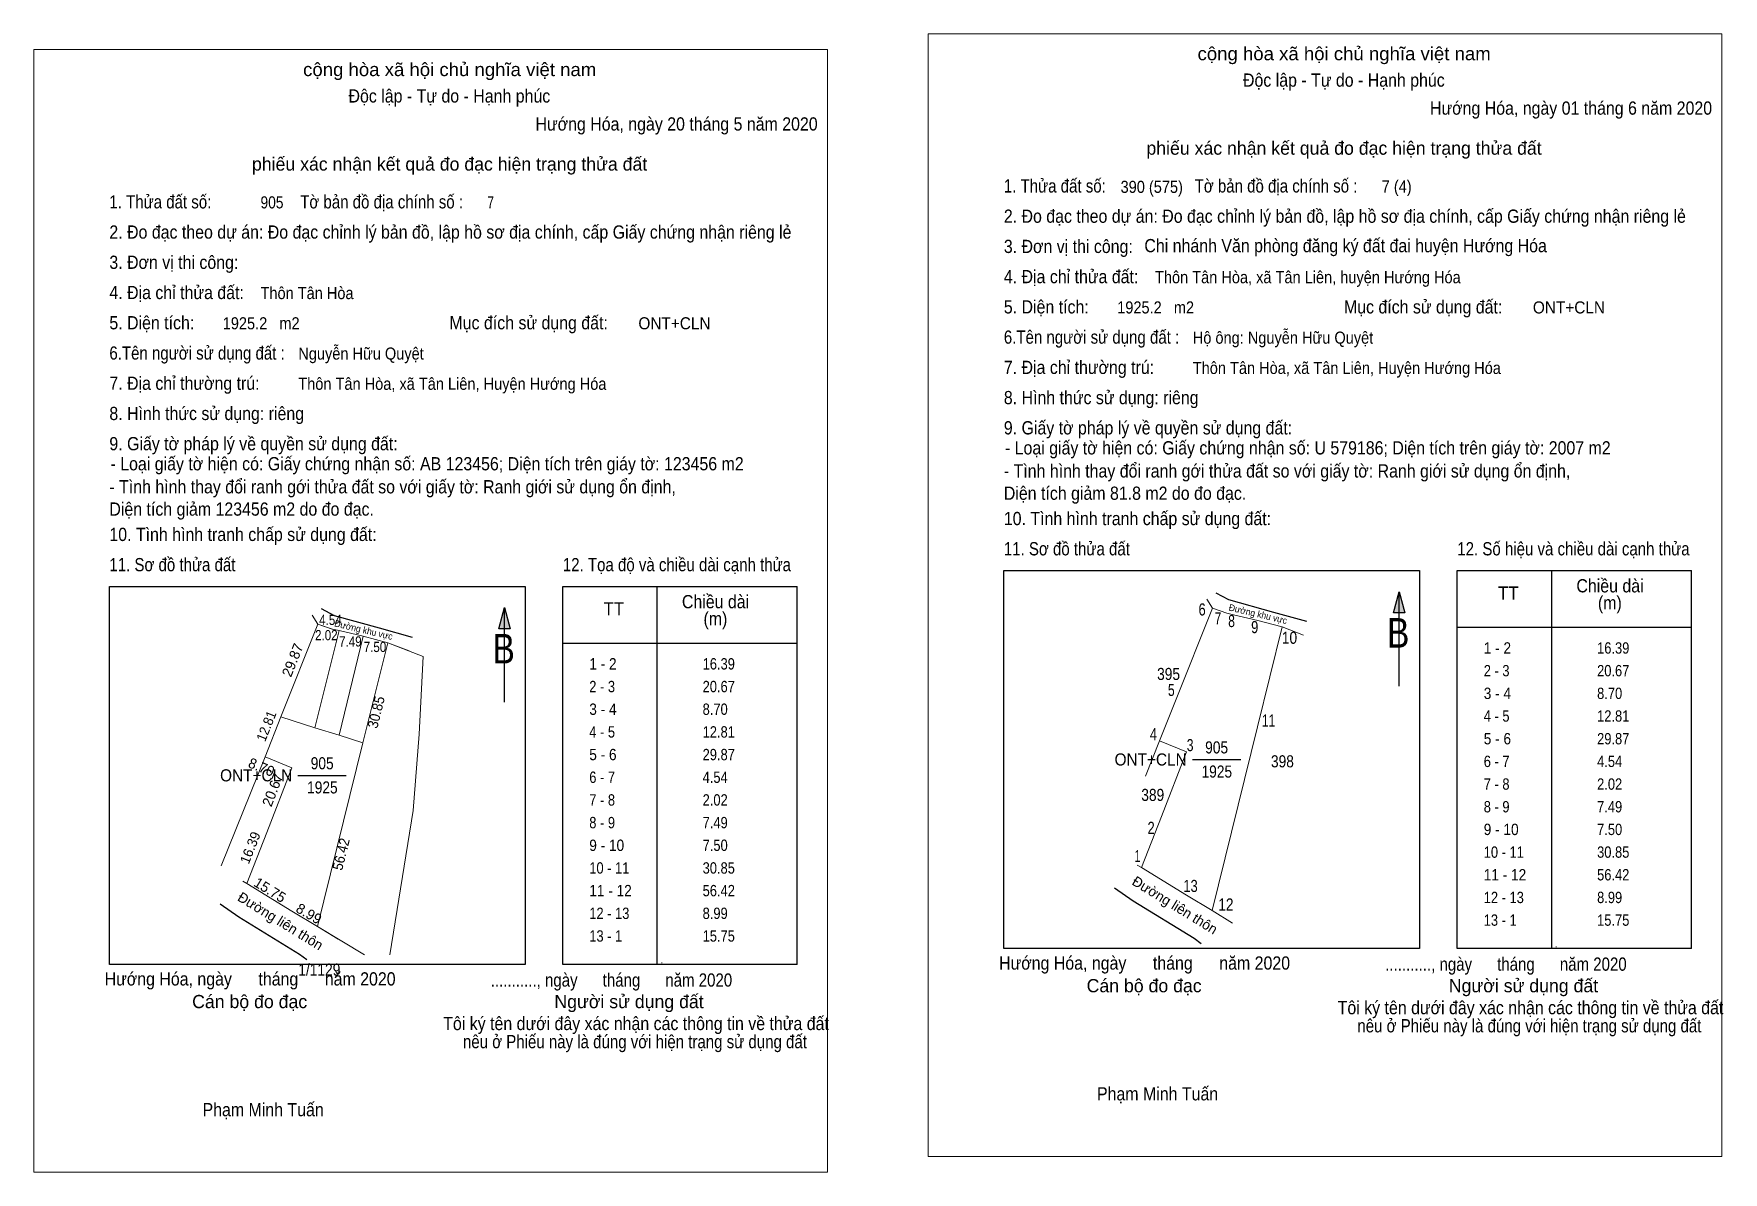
# Model space of a CAD drawing. Header units: centimetres. Extents: x 548281 to 548786, y 1838231 to 1838571.
import ezdxf
from ezdxf.enums import TextEntityAlignment as Align

# ---------------------------------------------------------------- set-up
doc = ezdxf.new("R2010")
doc.units = ezdxf.units.CM
doc.header["$LTSCALE"] = 1.4
for name, color, linetype, lineweight in [('1', 7, 'Continuous', 25), ('10', 7, 'Continuous', 13), ('23', 7, 'Continuous', 13), ('25', 7, 'Continuous', 13), ('33', 7, 'Continuous', 25)]:
    doc.layers.add(name, color=color, linetype=linetype, lineweight=lineweight)
for name, color, linetype in [('32', 7, 'Continuous'), ('34', 7, 'Continuous'), ('51', 7, 'Continuous'), ('63', 7, 'Continuous')]:
    doc.layers.add(name, color=color, linetype=linetype)

msp = doc.modelspace()

# ---------------------------------------------------------------- hatches: boundary and pattern name
at = {"layer": '1'}
for points in [[(548687.37, 1838397.91), (548689.06, 1838404.23), (548690.75, 1838397.91)], [(548420.13, 1838393.17), (548421.82, 1838399.49), (548423.52, 1838393.17)]]:
    msp.add_hatch(color=256, dxfattribs=at).paths.add_polyline_path(points)

# ---------------------------------------------------------------- linework, layer by layer
for p, q in [((548734.67, 1838297.66), (548734.67, 1838410.56)), ((548776.44, 1838297.66), (548776.44, 1838410.56)), ((548467.44, 1838292.91), (548467.44, 1838405.81)), ((548509.21, 1838292.91), (548509.21, 1838405.81)), ((548689.06, 1838376.01), (548689.06, 1838404.23)), ((548421.82, 1838371.27), (548421.82, 1838399.49)), ((548706.45, 1838393.62), (548776.44, 1838393.62)), ((548439.21, 1838388.88), (548509.21, 1838388.88))]:
    msp.add_line(p, q, dxfattribs=at)
at = {"layer": '1', "lineweight": 13}
for points in [[(548548.39, 1838235.56), (548548.39, 1838570.87), (548785.48, 1838570.87), (548785.48, 1838235.56)], [(548281.15, 1838230.82), (548281.15, 1838566.13), (548518.24, 1838566.13), (548518.24, 1838230.82)]]:
    msp.add_lwpolyline(points, close=True, dxfattribs=at)
at = {"layer": '1'}
for points in [[(548570.97, 1838410.56), (548695.16, 1838410.56), (548695.16, 1838297.66), (548570.97, 1838297.66)], [(548303.73, 1838405.81), (548427.92, 1838405.81), (548427.92, 1838292.91), (548303.73, 1838292.91)], [(548687.37, 1838397.91), (548689.06, 1838404.23), (548690.75, 1838397.91)], [(548420.13, 1838393.17), (548421.82, 1838399.49), (548423.52, 1838393.17)]]:
    msp.add_lwpolyline(points, close=True, dxfattribs=at)
for points in [[(548776.44, 1838297.66), (548706.45, 1838297.66), (548706.45, 1838410.56), (548776.44, 1838410.56)], [(548509.21, 1838292.91), (548439.21, 1838292.91), (548439.21, 1838405.81), (548509.21, 1838405.81)], [(548634.27, 1838403.91), (548638.1, 1838401.85), (548651.52, 1838398.14), (548661.38, 1838395.41)], [(548367.04, 1838399.17), (548370.87, 1838397.11), (548384.29, 1838393.4), (548394.15, 1838390.67)], [(548604.06, 1838315.77), (548609.64, 1838311.9), (548627.8, 1838300.72), (548629.97, 1838299.15)], [(548336.83, 1838311.02), (548342.41, 1838307.15), (548360.57, 1838295.97), (548362.74, 1838294.4)]]:
    msp.add_lwpolyline(points, dxfattribs=at)
at = {"layer": '1', "lineweight": 13}
for points in [[(548736.03, 1838298.22), (548736.03, 1838298), (548736.03, 1838298.22)], [(548468.79, 1838293.48), (548468.79, 1838293.25), (548468.79, 1838293.48)]]:
    msp.add_lwpolyline(points, dxfattribs=at)
at = {"layer": '10'}
for p, q in [((548637.58, 1838397.8), (548633.29, 1838399.27)), ((548370.34, 1838393.06), (548366.05, 1838394.52)), ((548370.35, 1838393.06), (548366.06, 1838394.53)), ((548637.58, 1838397.8), (548639.61, 1838397.35)), ((548370.34, 1838393.06), (548372.37, 1838392.61)), ((548370.35, 1838393.06), (548372.38, 1838392.61)), ((548613.3, 1838349.14), (548617.48, 1838359.64)), ((548337.15, 1838322.38), (548350.25, 1838354.9)), ((548343.59, 1838317.75), (548344.83, 1838317.08)), ((548343.59, 1838317.74), (548344.83, 1838317.07)), ((548610.82, 1838322.49), (548612.06, 1838321.82))]:
    msp.add_line(p, q, dxfattribs=at)
for points in [[(548617.48, 1838359.64), (548622.22, 1838371.61), (548633.29, 1838399.27)], [(548350.25, 1838354.9), (548354.99, 1838366.86), (548366.05, 1838394.52)], [(548633.17, 1838308.95), (548646.72, 1838363.82), (548654.17, 1838393.73)], [(548654.17, 1838393.73), (548646.83, 1838395.65), (548639.61, 1838397.35)], [(548365.94, 1838304.2), (548379.49, 1838359.07), (548386.94, 1838388.99)], [(548386.94, 1838388.99), (548379.6, 1838390.91), (548372.37, 1838392.61)], [(548386.94, 1838388.99), (548379.6, 1838390.91), (548372.38, 1838392.61)], [(548617.48, 1838359.64), (548625.5, 1838356.36), (548618.05, 1838337.06), (548612.06, 1838321.82)], [(548350.25, 1838354.9), (548358.26, 1838351.62), (548350.81, 1838332.32), (548344.83, 1838317.08)], [(548633.17, 1838308.95), (548625.5, 1838313.58), (548612.06, 1838321.82)], [(548365.94, 1838304.2), (548358.26, 1838308.83), (548344.83, 1838317.08)], [(548365.94, 1838304.2), (548358.27, 1838308.83), (548344.83, 1838317.07)]]:
    msp.add_lwpolyline(points, dxfattribs=at)
at = {"layer": '23'}
for p, q in [((548631.59, 1838401.98), (548633.29, 1838399.27)), ((548364.36, 1838397.24), (548366.06, 1838394.53)), ((548660.5, 1838391.25), (548654.17, 1838393.73)), ((548393.27, 1838386.51), (548386.94, 1838388.99)), ((548633.17, 1838308.95), (548639.27, 1838305.22)), ((548365.94, 1838304.2), (548379.94, 1838295.74)), ((548365.94, 1838304.2), (548372.04, 1838300.47))]:
    msp.add_line(p, q, dxfattribs=at)
for points in [[(548364.33, 1838397.25), (548364.36, 1838397.23), (548366.05, 1838394.52)], [(548387.5, 1838295.74), (548394.5, 1838338.86), (548396.31, 1838361.67), (548397.44, 1838384.82), (548386.94, 1838388.99)]]:
    msp.add_lwpolyline(points, dxfattribs=at)
at = {"layer": '25'}
for p, q in [((548365.15, 1838363.59), (548372.37, 1838392.61)), ((548372.37, 1838361.33), (548379.6, 1838390.91)), ((548365.15, 1838363.59), (548354.99, 1838366.86))]:
    msp.add_line(p, q, dxfattribs=at)
msp.add_lwpolyline([(548379.49, 1838359.07), (548372.37, 1838361.33), (548365.15, 1838363.59)], dxfattribs=at)
at = {"layer": '33'}
for p, q in [((548627.3, 1838354.11), (548641.75, 1838354.11)), ((548360.07, 1838349.36), (548374.52, 1838349.36))]:
    msp.add_line(p, q, dxfattribs=at)

# ---------------------------------------------------------------- texts
at = {"layer": '1'}
for s, height, width, p in [('cộng hòa xã hội chủ nghĩa việt nam', 3.951, 1.05, (548672.64, 1838562.97)), ('cộng hòa xã hội chủ nghĩa việt nam', 3.951, 1.05, (548405.41, 1838558.23)), ('Độc lập - Tự do - Hạnh phúc', 3.951, 0.9, (548672.555, 1838555.07)), ('Độc lập - Tự do - Hạnh phúc', 3.951, 0.9, (548405.315, 1838550.33)), ('Hướng Hóa, ngày 01 tháng 6 năm 2020', 3.95, 0.9, (548740.435, 1838546.71)), ('Hướng Hóa, ngày 20 tháng 5 năm 2020', 3.951, 0.9, (548473.195, 1838541.97)), ('Chiều dài', 3.951, 0.9, (548484.835, 1838399.27)), ('TT', 3.951, 0.95, (548721.685, 1838401.86)), ('Chiều dài', 3.951, 0.9, (548752.075, 1838404.01)), ('TT', 3.951, 0.95, (548454.445, 1838397.12)), ('(m)', 3.951, 0.9, (548752.03, 1838398.93)), ('(m)', 3.951, 0.9, (548484.8, 1838394.19)), ('B', 8.806, 0.85, (548688.79, 1838387.52)), ('B', 8.806, 0.85, (548421.55, 1838382.78)), ('Hướng Hóa, ngày      tháng      năm 2020', 3.951, 0.9, (548613.02, 1838291.33)), ('..........., ngày      tháng      năm 2020', 3.951, 0.85, (548720.975, 1838291)), ('Hướng Hóa, ngày      tháng      năm 2020', 3.951, 0.9, (548345.78, 1838286.59)), ('..........., ngày      tháng      năm 2020', 3.951, 0.85, (548453.735, 1838286.25)), ('Tôi ký tên dưới đây xác nhận các thông tin về thửa đất', 3.951, 0.9, (548728.32, 1838278.01)), ('Tôi ký tên dưới đây xác nhận các thông tin về thửa đất', 3.951, 0.9, (548461.08, 1838273.27)), ('nêu ở Phiếu này là đúng với hiện trạng sử dụng đất', 3.951, 0.85, (548460.755, 1838267.85)), ('nêu ở Phiếu này là đúng với hiện trạng sử dụng đất', 3.951, 0.85, (548727.985, 1838272.59)), ('Phạm Minh Tuấn', 3.951, 0.9, (548616.9, 1838252.27)), ('Phạm Minh Tuấn', 3.951, 0.9, (548349.67, 1838247.53))]:
    msp.add_text(s, height=height, dxfattribs=dict(at, width=width)).set_placement(p, align=Align.CENTER)
for s, p in [('phiếu xác nhận kết quả đo đạc hiện trạng thửa đất', (548672.615, 1838534.75)), ('phiếu xác nhận kết quả đo đạc hiện trạng thửa đất', (548405.385, 1838530)), ('Cán bộ đo đạc', (548612.885, 1838284.56)), ('Người sử dụng đất', (548726.22, 1838284.56)), ('Cán bộ đo đạc', (548345.645, 1838279.82)), ('Người sử dụng đất', (548458.99, 1838279.82))]:
    msp.add_text(s, height=3.951, dxfattribs=at).set_placement(p, align=Align.CENTER)
for s, height, width, p in [('1. Thửa đất số:', 3.951, 0.85, (548570.97, 1838523.46)), ('Tờ bản đồ địa chính số :', 3.951, 0.85, (548627.98, 1838523.46)), ('1. Thửa đất số:', 3.951, 0.85, (548303.73, 1838518.71)), ('Tờ bản đồ địa chính số :', 3.951, 0.85, (548360.75, 1838518.71)), ('2. Đo đạc theo dự án: Đo đạc chỉnh lý bản đồ, lập hồ sơ địa chính, cấp Giấy chứng nhận riêng lẻ', 3.951, 0.9, (548570.97, 1838514.42)), ('2. Đo đạc theo dự án: Đo đạc chỉnh lý bản đồ, lập hồ sơ địa chính, cấp Giấy chứng nhận riêng lẻ', 3.951, 0.9, (548303.73, 1838509.68)), ('3. Đơn vị thi công:', 3.951, 0.9, (548570.97, 1838505.39)), ('Chi nhánh Văn phòng đăng ký đất đai huyện Hướng Hóa', 3.951, 0.9, (548612.96, 1838505.62)), ('3. Đơn vị thi công:', 3.951, 0.9, (548303.73, 1838500.65)), ('4. Địa chỉ thửa đất:', 3.951, 0.9, (548570.97, 1838496.36)), ('4. Địa chỉ thửa đất:', 3.951, 0.9, (548303.73, 1838491.62)), ('5. Diện tích: ', 3.951, 0.9, (548570.97, 1838487.33)), ('Mục đích sử dụng đất:', 3.951, 0.9, (548672.58, 1838487.33)), ('5. Diện tích: ', 3.951, 0.9, (548303.73, 1838482.59)), ('Mục đích sử dụng đất:', 3.951, 0.9, (548405.34, 1838482.59)), ('6.Tên người sử dụng đất :', 3.951, 0.85, (548570.97, 1838478.3)), ('6.Tên người sử dụng đất :', 3.951, 0.85, (548303.73, 1838473.55)), ('7. Địa chỉ thường trú:', 3.951, 0.9, (548570.97, 1838469.26)), ('7. Địa chỉ thường trú:', 3.951, 0.9, (548303.73, 1838464.52)), ('8. Hình thức sử dụng: riêng', 3.951, 0.9, (548570.97, 1838460.23)), ('8. Hình thức sử dụng: riêng', 3.951, 0.9, (548303.73, 1838455.49)), ('9. Giấy tờ pháp lý về quyền sử dụng đất:', 3.951, 0.9, (548570.97, 1838451.2)), ('9. Giấy tờ pháp lý về quyền sử dụng đất:', 3.951, 0.9, (548303.73, 1838446.46)), ('- Loại giấy tờ hiện có: Giấy chứng nhận số: U 579186; Diện tích trên giáy tờ: 2007 m2', 3.951, 0.9, (548571.3, 1838445.22)), ('- Loại giấy tờ hiện có: Giấy chứng nhận số: AB 123456; Diện tích trên giáy tờ: 123456 m2', 3.951, 0.9, (548304.07, 1838440.47)), ('- Tình hình thay đổi ranh gới thửa đất so với giấy tờ: Ranh giới sử dụng ổn định, ', 3.951, 0.9, (548570.97, 1838438.33)), ('- Tình hình thay đổi ranh gới thửa đất so với giấy tờ: Ranh giới sử dụng ổn định, ', 3.951, 0.9, (548303.73, 1838433.59)), ('Diện tích giảm 81.8 m2 do đo đạc.', 3.951, 0.9, (548570.97, 1838431.67)), ('Diện tích giảm 123456 m2 do đo đạc.', 3.951, 0.9, (548303.73, 1838426.93)), ('10. Tình hình tranh chấp sử dụng đất:', 3.951, 0.9, (548303.73, 1838419.36)), ('10. Tình hình tranh chấp sử dụng đất:', 3.951, 0.9, (548570.97, 1838424.1)), ('11. Sơ đồ thửa đất', 3.951, 0.85, (548570.97, 1838415.07)), ('12. Số hiệu và chiều dài cạnh thửa', 3.95, 0.85, (548706.45, 1838415.07)), ('11. Sơ đồ thửa đất', 3.951, 0.85, (548303.73, 1838410.33)), ('12. Tọa độ và chiều dài cạnh thửa', 3.951, 0.85, (548439.21, 1838410.33))]:
    msp.add_text(s, height=height, dxfattribs=dict(at, width=width)).set_placement(p)
at = {"layer": '1', "width": 0.95}
for p in [(548646.681, 1838396.586), (548379.451, 1838391.846)]:
    msp.add_text('Đường khu vực', height=2, rotation=346.751, dxfattribs=at).set_placement(p, align=Align.CENTER)
at = {"layer": '1'}
for p in [(548621.304, 1838309.312), (548354.074, 1838304.562)]:
    msp.add_text('Đường liên thôn', height=3, rotation=328.382, dxfattribs=at).set_placement(p, align=Align.CENTER)
at = {"layer": '32'}
for s, width, p in [('6', 0.8, (548630.21, 1838397.12)), ('7', 0.75, (548634.955, 1838394.48)), ('8', 0.75, (548639.005, 1838393.65)), ('9', 0.8, (548645.92, 1838391.84)), ('10', 0.85, (548656.305, 1838388.66)), ('5', 0.75, (548621, 1838373.07)), ('4', 0.8, (548615.66, 1838359.86)), ('11', 0.75, (548650.055, 1838363.93)), ('3', 0.75, (548626.625, 1838356.59)), ('2', 0.8, (548614.97, 1838331.87)), ('1', 0.65, (548610.9, 1838323.44)), ('13', 0.8, (548626.75, 1838314.52)), ('12', 0.85, (548637.305, 1838308.99))]:
    msp.add_text(s, height=3.613, dxfattribs=dict(at, width=width)).set_placement(p, align=Align.CENTER)
at = {"layer": '33', "width": 0.85}
for s, height, p in [('395', 3.61, (548620.185, 1838377.85)), ('905', 3.613, (548634.545, 1838355.91)), ('905', 3.613, (548367.315, 1838351.17)), ('398', 3.61, (548654.2, 1838351.75)), ('1925', 3.613, (548634.6, 1838348.69)), ('1925', 3.613, (548367.37, 1838343.95)), ('389', 3.61, (548615.46, 1838341.72))]:
    msp.add_text(s, height=height, dxfattribs=at).set_placement(p, align=Align.CENTER)
at = {"layer": '33', "width": 0.95}
for p in [(548625.6, 1838352.3), (548358.36, 1838347.56)]:
    msp.add_text('ONT+CLN', height=3.613, dxfattribs=at).set_placement(p, align=Align.RIGHT)
at = {"layer": '34'}
for s, width, p in [('390 (575)', 0.9, (548605.85, 1838523.34)), ('7 (4)', 0.9, (548683.87, 1838523.46)), ('905', 0.85, (548348.89, 1838518.71)), ('7', 0.75, (548416.63, 1838518.71)), ('Thôn Tân Hòa, xã Tân Liên, huyện Hướng Hóa', 0.9, (548616.13, 1838496.36)), ('Thôn Tân Hòa', 0.9, (548348.89, 1838491.62)), ('1925.2   m2', 0.9, (548604.84, 1838487.33)), ('ONT+CLN', 0.95, (548729.03, 1838487.33)), ('1925.2   m2', 0.9, (548337.6, 1838482.59)), ('ONT+CLN', 0.95, (548461.79, 1838482.59)), ('Hộ ông: Nguyễn Hữu Quyệt', 0.9, (548627.42, 1838478.3)), ('Nguyễn Hữu Quyệt', 0.9, (548360.18, 1838473.55)), ('Thôn Tân Hòa, xã Tân Liên, Huyện Hướng Hóa', 0.9, (548627.42, 1838469.26)), ('Thôn Tân Hòa, xã Tân Liên, Huyện Hướng Hóa', 0.9, (548360.18, 1838464.52))]:
    msp.add_text(s, height=3.613, dxfattribs=dict(at, width=width)).set_placement(p)
at = {"layer": '51', "width": 0.85}
for s, p in [('4.54', (548369.78, 1838394.27)), ('2.02', (548368.555, 1838389.72)), ('7.49', (548375.725, 1838387.84)), ('7.50', (548383.08, 1838386.2))]:
    msp.add_text(s, height=3.048, dxfattribs=at).set_placement(p, align=Align.CENTER)
at = {"layer": '51'}
for s, height, rotation, p in [('29.87', 3.048, 68.202, (548359.891, 1838383.239)), ('8.70', 3.048, 337.416, (548348.585, 1838350.398)), ('20.67', 3.048, 69.048, (548353.943, 1838344.51)), ('16.39', 2.935, 68.302, (548347.176, 1838327.207)), ('15.75', 3.047, 328.419, (548350.927, 1838313.827)), ('8.99', 3.047, 329.67, (548362.591, 1838306.739))]:
    msp.add_text(s, height=height, rotation=rotation, dxfattribs=at).set_placement(p, align=Align.CENTER)
for s, height, width, p in [('1 - 2', 3.387, 0.9, (548714.35, 1838385.72)), ('16.39', 3.387, 0.85, (548748.22, 1838385.72)), ('1 - 2', 3.387, 0.9, (548447.11, 1838380.98)), ('16.39', 3.387, 0.85, (548480.98, 1838380.98)), ('2 - 3', 3.387, 0.85, (548714.35, 1838378.94)), ('20.67', 3.387, 0.85, (548748.22, 1838378.94)), ('2 - 3', 3.387, 0.85, (548447.11, 1838374.2)), ('20.67', 3.387, 0.85, (548480.98, 1838374.2)), ('3 - 4', 3.387, 0.9, (548714.35, 1838372.17)), ('8.70', 3.387, 0.85, (548748.22, 1838372.17)), ('3 - 4', 3.387, 0.9, (548447.11, 1838367.43)), ('8.70', 3.387, 0.85, (548480.98, 1838367.43)), ('4 - 5', 3.387, 0.85, (548714.35, 1838365.4)), ('12.81', 3.387, 0.85, (548748.22, 1838365.4)), ('4 - 5', 3.387, 0.85, (548447.11, 1838360.65)), ('12.81', 3.387, 0.85, (548480.98, 1838360.65)), ('5 - 6', 3.387, 0.9, (548714.35, 1838358.62)), ('29.87', 3.387, 0.85, (548748.22, 1838358.62)), ('5 - 6', 3.387, 0.9, (548447.11, 1838353.88)), ('29.87', 3.387, 0.85, (548480.98, 1838353.88)), ('6 - 7', 3.387, 0.85, (548714.35, 1838351.85)), ('4.54', 3.387, 0.85, (548748.22, 1838351.85)), ('6 - 7', 3.387, 0.85, (548447.11, 1838347.11)), ('4.54', 3.387, 0.85, (548480.98, 1838347.11)), ('7 - 8', 3.387, 0.85, (548714.35, 1838345.07)), ('2.02', 3.387, 0.85, (548748.22, 1838345.07)), ('7 - 8', 3.387, 0.85, (548447.11, 1838340.33)), ('2.02', 3.387, 0.85, (548480.98, 1838340.33)), ('8 - 9', 3.387, 0.85, (548714.35, 1838338.3)), ('7.49', 3.387, 0.85, (548748.22, 1838338.3)), ('8 - 9', 3.387, 0.85, (548447.11, 1838333.56)), ('7.49', 3.387, 0.85, (548480.98, 1838333.56)), ('9 - 10', 3.387, 0.9, (548714.35, 1838331.53)), ('7.50', 3.387, 0.85, (548748.22, 1838331.53)), ('9 - 10', 3.387, 0.9, (548447.11, 1838326.78)), ('7.50', 3.387, 0.85, (548480.98, 1838326.78)), ('10 - 11', 3.387, 0.85, (548714.35, 1838324.75)), ('30.85', 3.387, 0.85, (548748.22, 1838324.75)), ('10 - 11', 3.387, 0.85, (548447.11, 1838320.01)), ('30.85', 3.387, 0.85, (548480.98, 1838320.01)), ('11 - 12', 3.387, 0.9, (548714.35, 1838317.98)), ('56.42', 3.387, 0.85, (548748.22, 1838317.98)), ('11 - 12', 3.387, 0.9, (548447.11, 1838313.24)), ('56.42', 3.387, 0.85, (548480.98, 1838313.24)), ('12 - 13', 3.387, 0.85, (548714.35, 1838311.2)), ('8.99', 3.387, 0.85, (548748.22, 1838311.2)), ('12 - 13', 3.387, 0.85, (548447.11, 1838306.46)), ('8.99', 3.387, 0.85, (548480.98, 1838306.46)), ('13 - 1', 3.387, 0.85, (548714.35, 1838304.43)), ('15.75', 3.387, 0.85, (548748.22, 1838304.43)), ('13 - 1', 3.387, 0.85, (548447.11, 1838299.69)), ('15.75', 3.387, 0.85, (548480.98, 1838299.69)), ('1/1129', 3.613, 0.85, (548360.18, 1838289.53))]:
    msp.add_text(s, height=height, dxfattribs=dict(at, width=width)).set_placement(p)
at = {"layer": '51', "width": 0.95}
for s, height, rotation, p in [('12.81', 2.935, 68.182, (548351.995, 1838363.55)), ('30.85', 3.048, 76.157, (548384.917, 1838367.865)), ('56.42', 3.048, 76.136, (548374.43, 1838325.46))]:
    msp.add_text(s, height=height, rotation=rotation, dxfattribs=at).set_placement(p, align=Align.CENTER)
at = {"layer": '63'}
for p in [(548633.295, 1838399.27), (548366.055, 1838394.52), (548366.065, 1838394.53), (548637.585, 1838397.8), (548646.835, 1838395.65), (548654.175, 1838393.73), (548370.345, 1838393.06), (548370.355, 1838393.06), (548379.605, 1838390.91), (548379.605, 1838390.91), (548386.945, 1838388.99), (548386.945, 1838388.99), (548625.505, 1838313.58), (548358.265, 1838308.83), (548358.275, 1838308.83), (548633.175, 1838308.95), (548365.945, 1838304.2), (548365.945, 1838304.2)]:
    msp.add_text('D', height=0.00948, dxfattribs=at).set_placement(p, align=Align.CENTER)

doc.saveas('drawing.dxf')
